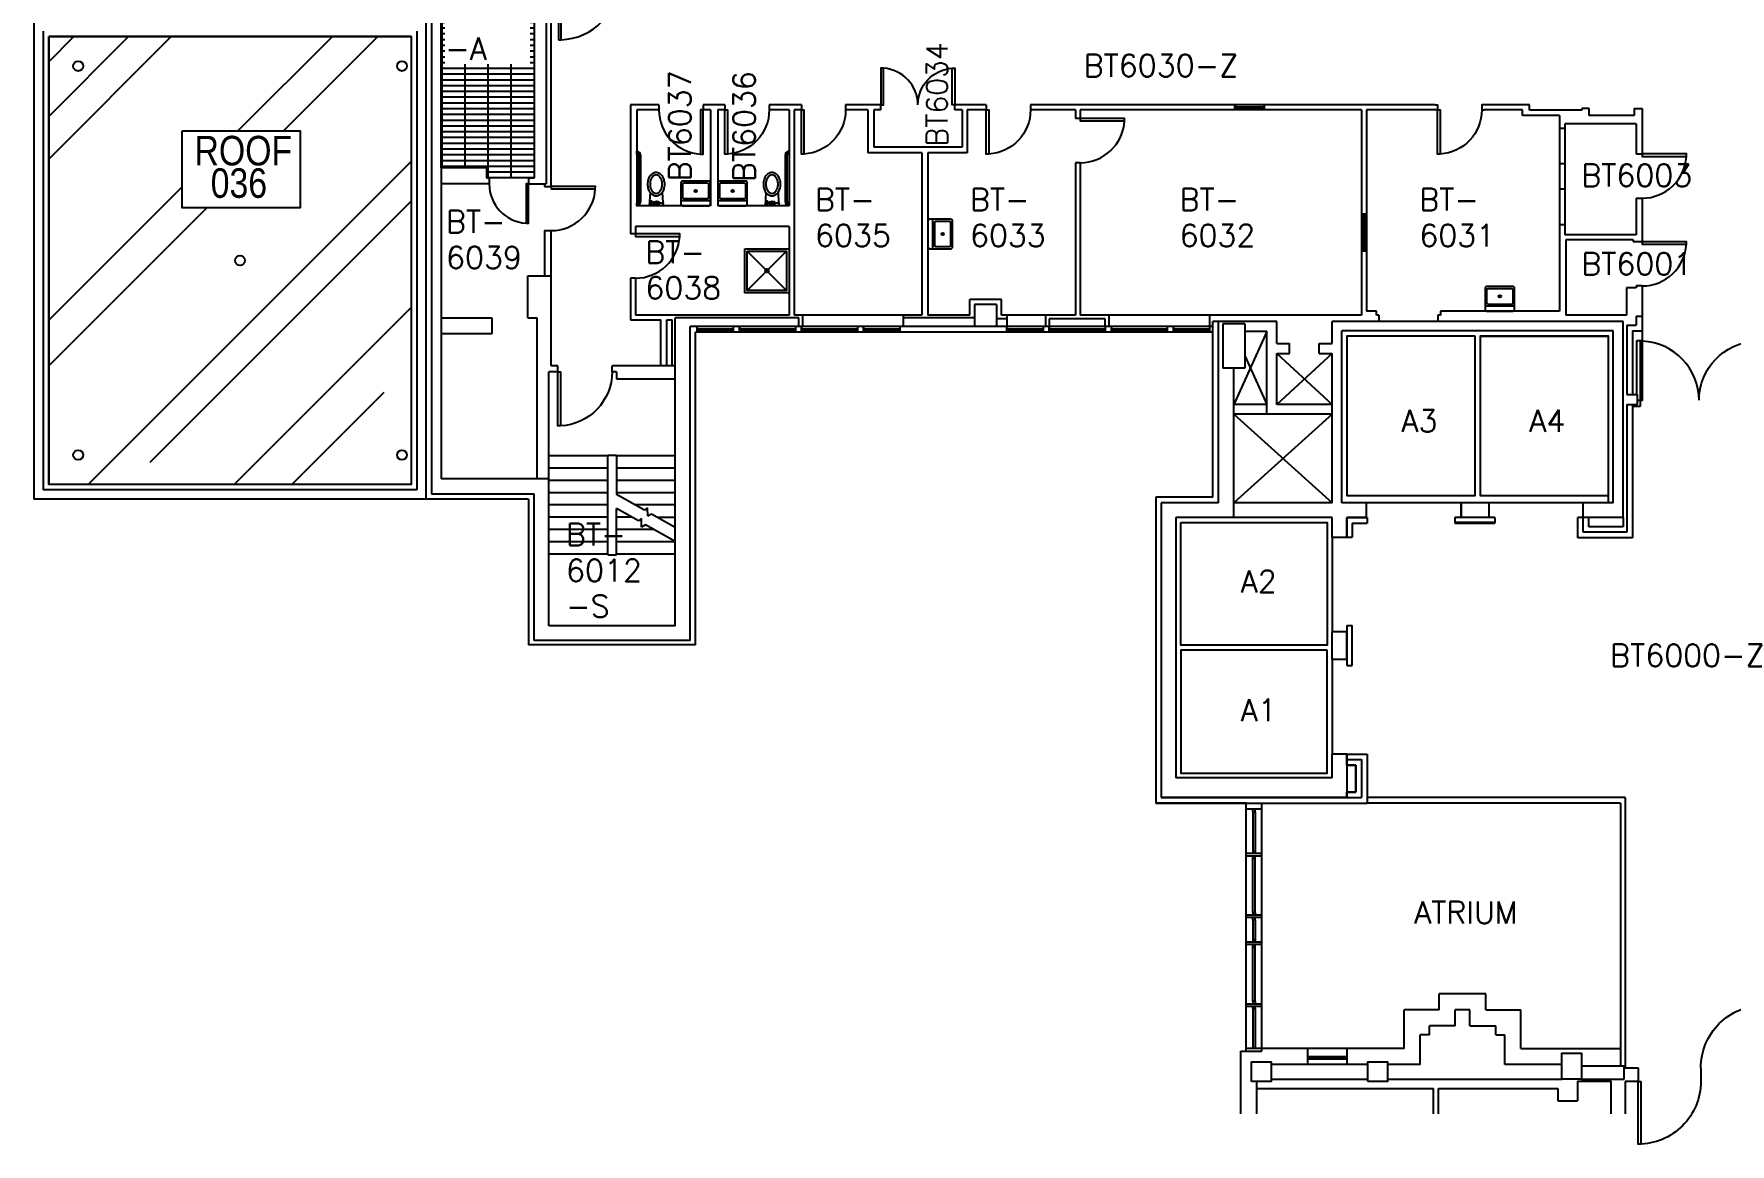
# Model space of a CAD drawing. Extents: x 3661 to 6372, y 18137 to 19582.
# Drawn here: x 3661 to 5042, y 18137 to 19040 of the extents above; entities that cross this region are included whole.
import ezdxf
from ezdxf.enums import TextEntityAlignment as Align

# ---------------------------------------------------------------- set-up
doc = ezdxf.new("R2010")
doc.units = 0
doc.header["$MEASUREMENT"] = 0
doc.layers.get('0').update_dxf_attribs({"linetype": 'CONTINUOUS'})
for name, color, linetype in [('ARDOOR', 7, 'CONTINUOUS'), ('ARROOMNO', 4, 'CONTINUOUS'), ('ARWALL', 7, 'CONTINUOUS'), ('ARWINDOW', 7, 'CONTINUOUS'), ('COL', 14, 'CONTINUOUS'), ('EXROOF', 9, 'CONTINUOUS'), ('EXROOF_TEXT', 134, 'CONTINUOUS'), ('EXWALL', 8, 'CONTINUOUS'), ('EXWINDOW', 8, 'CONTINUOUS'), ('MPFIXTURE', 3, 'CONTINUOUS'), ('TXT', 4, 'CONTINUOUS')]:
    doc.layers.add(name, color=color, linetype=linetype)
doc.styles.add('ARIAL_NARROW', font='ARIALN.TTF', dxfattribs={"height": 17})
doc.styles.add('ROMANS', font='romans.shx', dxfattribs={"height": 18})

# ---------------------------------------------------------------- blocks, each defined once
blk = doc.blocks.new('COL2')
for p, q in [((-0.5, -0.5), (-0.5, 0.5)), ((-0.5, 0.5), (0.5, 0.5)), ((0.5, -0.5), (0.5, 0.5)), ((-0.5, -0.5), (0.5, -0.5))]:
    blk.add_line(p, q)
blk = doc.blocks.new('A$C6FD160A3')
at = {"layer": 'MPFIXTURE'}
for points in [[(0, 18.5), (0, 1.5, 0.414214), (1.5, 0), (22.5, 0, 0.414214), (24, 1.5), (24, 18.5, 0.414214), (22.5, 20), (1.5, 20, 0.414214)], [(22.5, 13.5), (22.5, 2.5, -0.414214), (21.5, 1.5), (2.5, 1.5, -0.414214), (1.5, 2.5), (1.5, 13.5, -0.414214), (2.5, 14.5), (21.5, 14.5, -0.414214)]]:
    blk.add_lwpolyline(points, format="xyb", close=True, dxfattribs=at)
blk.add_lwpolyline([(0, 16), (24, 16)], dxfattribs=at)
for radius in [1, 0.5]:
    blk.add_circle((12, 8), radius, dxfattribs=at)
blk = doc.blocks.new('A$C446F4232')
at = {"rotation": 270}
blk.add_blockref('A$C6FD160A3', (0, 24), dxfattribs=at)
blk = doc.blocks.new('A$C299E7CB0')
blk.add_blockref('A$C446F4232', (0, 0))
blk = doc.blocks.new('A$C252D4D87')
at = {"rotation": 180}
blk.add_blockref('A$C299E7CB0', (20, 24), dxfattribs=at)
blk = doc.blocks.new('A$C1A38215D')
at = {"rotation": 90}
blk.add_blockref('A$C252D4D87', (24, 0), dxfattribs=at)
blk = doc.blocks.new('A$C7A1A080B')
at = {"layer": 'MPFIXTURE'}
for points in [[(0, 36), (36, 36), (36, 0), (0, 0)], [(2, 34), (34, 34), (34, 2), (2, 2)]]:
    blk.add_lwpolyline(points, close=True, dxfattribs=at)
for points in [[(2, 34), (16.9, 19.1)], [(34, 34), (19.1, 19.1)], [(2, 2), (16.9, 16.9)], [(17, 18), (19, 18)], [(18, 19), (18, 17)], [(34, 2), (19.1, 16.9)]]:
    blk.add_lwpolyline(points, dxfattribs=at)
for radius in [1.5, 1]:
    blk.add_circle((18, 18), radius, dxfattribs=at)
blk = doc.blocks.new('TOILET')
at = {"layer": 'MPFIXTURE', "linetype": 'CONTINUOUS'}
for p, q in [((4544.9, 18863.2), (4534.1, 18863.8)), ((4534.8, 18862.8), (4534.1, 18862.8)), ((4534.8, 18861.8), (4534.1, 18861.8)), ((4535.4, 18862.9), (4534.9, 18862.9)), ((4534.9, 18861.8), (4535.4, 18861.8)), ((4536.7, 18859.5), (4536.7, 18859.4)), ((4535.9, 18852.7), (4534.1, 18852.6)), ((4544.9, 18853.3), (4536.6, 18852.8))]:
    blk.add_line(p, q, dxfattribs=at)
at = {"layer": 'MPFIXTURE'}
for p, q in [((4535.8, 18860.1), (4535.4, 18860.1)), ((4535.4, 18860), (4535.4, 18859.8)), ((4535.4, 18859.8), (4535.8, 18859.8)), ((4535.8, 18860.1), (4535.8, 18861.6)), ((4535.8, 18859.4), (4535.8, 18859.8)), ((4535.8, 18859.7), (4535.8, 18859.8)), ((4536.7, 18860.1), (4536.7, 18861.6)), ((4537.1, 18860.1), (4536.7, 18860.1)), ((4536.7, 18859.8), (4537.1, 18859.8)), ((4536.7, 18859.3), (4536.7, 18859.8)), ((4536.7, 18859.7), (4536.7, 18859.8)), ((4537.6, 18862.9), (4537.1, 18862.9)), ((4537.1, 18861.8), (4537.6, 18861.8)), ((4537.1, 18859.8), (4537.1, 18860)), ((4537.7, 18861.8), (4537.7, 18862.8)), ((4535.7, 18856.4), (4535.4, 18856.4)), ((4535.4, 18856.3), (4535.4, 18856.1)), ((4535.4, 18856.1), (4535.7, 18856.1)), ((4535.7, 18856.4), (4535.7, 18856.7)), ((4536.8, 18856.7), (4536.8, 18856.4)), ((4537.1, 18856.4), (4536.8, 18856.4)), ((4536.8, 18856.1), (4537.1, 18856.1)), ((4537.1, 18856.1), (4537.1, 18856.3))]:
    blk.add_line(p, q, dxfattribs=at)
at = {"layer": 'MPFIXTURE', "linetype": 'CONTINUOUS'}
for points in [[(4537.1, 18862.9, 0.025815), (4537.1, 18862.9, 0.069134), (4536.7, 18863.1, 0.055334), (4536.3, 18863.1, 0.055334), (4535.8, 18863.1, 0.069134), (4535.5, 18862.9, 0.025815), (4535.4, 18862.9, 0.164444)], [(4535.4, 18861.8, 0.025815), (4535.5, 18861.7, 0.069134), (4535.8, 18861.6, 0.055334), (4536.3, 18861.5, 0.055334)], [(4536.3, 18861.5, 0.055334), (4536.7, 18861.6, 0.069134), (4537.1, 18861.7, 0.024315), (4537.1, 18861.8, 0.190567)]]:
    blk.add_lwpolyline(points, format="xyb", dxfattribs=at)
blk.add_lwpolyline([(4536.7, 18858), (4536.5, 18858.3), (4536, 18858.3), (4535.8, 18858), (4536, 18857.6), (4536.5, 18857.6)], close=True, dxfattribs=at)
at = {"layer": 'MPFIXTURE', "linetype": 'CONTINUOUS', "flags": 128}
for points in [[(4551.6, 18851.2, 0.074368), (4555.3, 18851.8, 0.085026), (4558.3, 18853.3, 0.106278), (4560.4, 18855.7, 0.128465), (4561.1, 18858.2, 0.128465), (4560.4, 18860.8, 0.106278), (4558.3, 18863.2, 0.085026), (4555.3, 18864.7, 0.074368), (4551.6, 18865.2, 0.074368), (4547.8, 18864.7, 0.085026), (4544.9, 18863.2, 0.106278), (4542.8, 18860.8, 0.128465), (4542.1, 18858.2, 0.128465), (4542.8, 18855.7, 0.106278), (4544.9, 18853.3, 0.085026), (4547.8, 18851.8, 0.074368)], [(4551.6, 18853.2, 0.074368), (4554.8, 18853.7, 0.085026), (4557.1, 18854.9, 0.106278), (4558.7, 18856.6, 0.128465), (4559.1, 18858.2, 0.128465), (4558.7, 18859.8, 0.106278), (4557.1, 18861.6, 0.085026), (4554.8, 18862.8, 0.074368), (4551.6, 18863.2, 0.074368), (4548.4, 18862.8, 0.085026), (4546.1, 18861.6, 0.106278), (4544.5, 18859.8, 0.128465), (4544.1, 18858.2, 0.128465), (4544.5, 18856.6, 0.106278), (4546.1, 18854.9, 0.085026), (4548.4, 18853.7, 0.074368)]]:
    blk.add_lwpolyline(points, format="xyb", close=True, dxfattribs=at)
at = {"layer": 'MPFIXTURE'}
for points in [[(4536.8, 18856.1), (4536.8, 18855.6, -0.414214), (4536.8, 18855.5), (4535.7, 18855.5, -0.414214), (4535.7, 18855.6), (4535.7, 18856.1)], [(4536.4, 18855.5), (4536.6, 18852.7, -1.015015), (4535.9, 18852.7), (4536.1, 18855.5)]]:
    blk.add_lwpolyline(points, format="xyb", dxfattribs=at)
at = {"layer": 'MPFIXTURE', "linetype": 'CONTINUOUS'}
blk.add_circle((4536.3, 18858), 1.45, dxfattribs=at)
for centre, start, end in [((4534.9, 18862.8), 90, 180), ((4534.9, 18861.8), 180, 270)]:
    blk.add_arc(centre, 0.0602, start, end, dxfattribs=at)
at = {"layer": 'MPFIXTURE'}
for centre, start, end in [((4535.4, 18860), 90, 180), ((4535.4, 18859.8), 180, 270), ((4537.1, 18860), 0, 90), ((4537.1, 18859.8), 270, 0), ((4537.6, 18862.8), 0, 90), ((4537.6, 18861.8), 270, 0), ((4535.4, 18856.3), 90, 180), ((4535.4, 18856.1), 180, 270), ((4537.1, 18856.3), 0, 90), ((4537.1, 18856.1), 270, 0)]:
    blk.add_arc(centre, 0.0602, start, end, dxfattribs=at)
blk = doc.blocks.new('A$C1B2777F9')
at = {"layer": 'ARWALL'}
blk.add_blockref('TOILET', (-4534.1, -18851.2), dxfattribs=at)
blk = doc.blocks.new('A$C7844678E')
at = {"rotation": 90}
blk.add_blockref('A$C1B2777F9', (14, 0), dxfattribs=at)
blk = doc.blocks.new('GRABBAR42')
for p, q in [((13.75, 3), (52.25, 3)), ((13.75, 1.5), (52.25, 1.5))]:
    blk.add_line(p, q)
for points in [[(10.75, 0), (10.75, 0.5), (13.25, 0.5), (13.25, 0)], [(52.75, 0), (52.75, 0.5), (55.25, 0.5), (55.25, 0)]]:
    blk.add_lwpolyline(points, close=True)
for centre, radius, start, end in [((13.75, 0.5), 2.5, 90, 180), ((13.75, 0.5), 1, 90, 180), ((52.25, 0.5), 2.5, 0, 90), ((52.25, 0.5), 1, 0, 90)]:
    blk.add_arc(centre, radius, start, end)
blk = doc.blocks.new('A$C6BE44031')
at = {"layer": 'MPFIXTURE'}
blk.add_blockref('GRABBAR42', (-10.7, 0), dxfattribs=at)

msp = doc.modelspace()

# ---------------------------------------------------------------- hatches: boundary and pattern name
at = {"layer": 'EXROOF'}
h = msp.add_hatch(dxfattribs=at)
h.set_pattern_fill('AR-RROOF', color=256, scale=175, angle=45, style=0)
h.paths.add_polyline_path([(3673.5, 19038.2), (3968.5, 19038.2), (3968.5, 18673.7), (3673.5, 18673.7)])
edge = h.paths.add_edge_path(flags=16)
edge.add_arc((3697.5, 19014.2), 4, 0, 360)
edge = h.paths.add_edge_path(flags=16)
edge.add_arc((3829.2, 18856), 4, 0, 360)
edge = h.paths.add_edge_path(flags=16)
edge.add_arc((3697.5, 18697.7), 4, 0, 360)
edge = h.paths.add_edge_path(flags=16)
edge.add_arc((3961, 18697.7), 4, 0, 360)
edge = h.paths.add_edge_path(flags=16)
edge.add_arc((3961, 19014.2), 4, 0, 360)
h.paths.add_polyline_path([(3782.2, 18961.4), (3878.1, 18961.4), (3878.1, 18898.8), (3782.2, 18898.8)], flags=16)
at = {"layer": 'EXWALL'}
h = msp.add_hatch(dxfattribs=at)
h.set_pattern_fill('GRATE', color=256, scale=150, style=0)
h.paths.add_polyline_path([(4068.5, 19112.2), (3993, 19112.2), (3993, 18931.3), (4030, 18931.3), (4030, 18923.3), (4068.5, 18923.3)])
h.paths.add_polyline_path([(3995.9, 19015.7), (3995.9, 19099.8), (4065.3, 19099.8), (4065.3, 19015.7)], flags=16)

# ---------------------------------------------------------------- linework, layer by layer
at = {"layer": 'ARDOOR'}
for p, q in [((4088.5, 19083.7), (4088.5, 19035.7)), ((4090.5, 19035.7), (4090.5, 19083.7)), ((4088.5, 19035.7), (4090.5, 19035.7)), ((5018.2, 18198.8), (5018.2, 18187.8))]:
    msp.add_line(p, q, dxfattribs=at)
at = {"layer": 'ARDOOR', "flags": 128}
for points in [[(4380.9, 18982.6, 0.394848), (4352.9, 19012.5), (4350.9, 19012.6), (4350.9, 18982.6), (4352.9, 18982.6), (4352.9, 19012.6), (4350.9, 19012.6)], [(4380.9, 18982.6, -0.394848), (4408.9, 19012.5), (4410.9, 19012.6), (4410.9, 18982.6), (4408.9, 18982.6), (4408.9, 19012.6), (4410.9, 19012.6)], [(4170.1, 18978.6, 0.39805), (4204.1, 18942.6), (4206.1, 18942.6), (4206.1, 18978.6), (4204.1, 18978.6), (4204.1, 18942.6)], [(4259.9, 18978.6, -0.39805), (4225.9, 18942.6), (4223.9, 18942.6), (4223.9, 18978.6), (4225.9, 18978.6), (4225.9, 18942.6)], [(4322.1, 18978.6, -0.39805), (4288.1, 18942.6), (4286.1, 18942.6), (4286.1, 18978.6), (4288.1, 18978.6), (4288.1, 18942.6)], [(4472.6, 18978.6, -0.39805), (4438.6, 18942.6), (4436.6, 18942.6), (4436.6, 18978.6), (4438.6, 18978.6), (4438.6, 18942.6)], [(4513.1, 18935.6, 0.39805), (4549.1, 18969.6), (4549.1, 18971.6), (4513.1, 18971.6), (4513.1, 18969.6), (4549.1, 18969.6)], [(4839.9, 18978.6, -0.39805), (4805.9, 18942.6), (4803.9, 18942.6), (4803.9, 18978.6), (4805.9, 18978.6), (4805.9, 18942.6)], [(4970.5, 18906.7, 0.39805), (5006.4, 18940.7), (5006.5, 18942.7), (4970.5, 18942.7), (4970.5, 18940.7), (5006.4, 18940.7)], [(4032, 18918.3, 0.396047), (4062, 18886.4), (4062, 18886.4), (4064, 18886.3), (4064, 18918.3), (4062, 18918.3), (4062, 18886.4), (4064, 18886.3)], [(4082.5, 18880.3, 0.39805), (4118.4, 18914.3), (4118.5, 18916.3), (4082.5, 18916.3), (4082.5, 18914.3), (4118.4, 18914.3)], [(4151.1, 18841.6, 0.39805), (4187.1, 18875.6), (4187.1, 18877.6), (4151.1, 18877.6), (4151.1, 18875.6), (4187.1, 18875.6)], [(4970.5, 18835.3, 0.39805), (5006.4, 18869.3), (5006.5, 18871.3), (4970.5, 18871.3), (4970.5, 18869.3), (5006.4, 18869.3)], [(5016.7, 18742.2, 0.402069), (4970.7, 18790.2), (4970.7, 18790.2), (4968.7, 18790.2), (4968.7, 18742.2), (4970.7, 18742.2), (4970.7, 18790.2)], [(5016.7, 18742.2, -0.402069), (5062.7, 18790.2), (5062.7, 18790.2), (5064.7, 18790.2), (5064.7, 18742.2), (5062.7, 18742.2), (5062.7, 18790.2)], [(4132, 18765.3, -0.400971), (4090, 18721.4), (4088, 18721.3), (4088, 18765.3), (4090, 18765.3), (4090, 18721.4)]]:
    msp.add_lwpolyline(points, format="xyb", dxfattribs=at)
at = {"layer": 'ARDOOR'}
for points in [[(4801.9, 18982.6), (4803.9, 18982.6), (4803.9, 18978.6), (4801.9, 18978.6)], [(4841.9, 18982.6), (4839.9, 18982.6), (4839.9, 18978.6), (4841.9, 18978.6)]]:
    msp.add_lwpolyline(points, dxfattribs=at)
for points in [[(5018.2, 18198.8, -0.414214), (5069.2, 18249.8), (5069.2, 18198.8), (5067.2, 18198.8), (5067.2, 18249.8), (5069.2, 18249.8)], [(5018.2, 18187.8, -0.414214), (4967.2, 18136.8), (4967.2, 18187.8), (4969.2, 18187.8), (4969.2, 18136.8), (4967.2, 18136.8)]]:
    msp.add_lwpolyline(points, format="xyb", dxfattribs=at)
msp.add_arc((4089.5, 19082.7), 47, 271.2189, 1.2189, dxfattribs=at)
at = {"layer": 'ARWALL'}
for p, q in [((4082.5, 18916.3), (4082.5, 19083.7)), ((4147.1, 18982.6), (4147.1, 18877.6)), ((4170.1, 18982.6), (4147.1, 18982.6)), ((4170.1, 18982.6), (4170.1, 18978.6)), ((4206.1, 18982.6), (4206.1, 18978.6)), ((4223.9, 18982.6), (4206.1, 18982.6)), ((4223.9, 18982.6), (4223.9, 18978.6)), ((4259.9, 18982.6), (4259.9, 18978.6)), ((4286.1, 18982.6), (4259.9, 18982.6)), ((4286.1, 18982.6), (4286.1, 18978.6)), ((4322.1, 18982.6), (4322.1, 18978.6)), ((4350.9, 18982.6), (4322.1, 18982.6)), ((4350.9, 18978.6), (4350.9, 18982.6)), ((4410.9, 18978.6), (4410.9, 18982.6)), ((4436.6, 18982.6), (4410.9, 18982.6)), ((4436.6, 18982.6), (4436.6, 18978.6)), ((4472.6, 18982.6), (4472.6, 18978.6)), ((4801.9, 18982.6), (4472.6, 18982.6)), ((4878.6, 18982.6), (4841.9, 18982.6)), ((4878.6, 18978.3), (4878.6, 18982.6)), ((4170.1, 18978.6), (4152.1, 18978.6)), ((4152.1, 18978.6), (4152.1, 18900.6)), ((4212.1, 18978.6), (4206.1, 18978.6)), ((4212.1, 18978.6), (4212.1, 18900.6)), ((4218.1, 18978.6), (4218.1, 18900.6)), ((4223.9, 18978.6), (4218.1, 18978.6)), ((4276.1, 18978.6), (4259.9, 18978.6)), ((4276.1, 18978.6), (4276.1, 18900.6)), ((4280.1, 18978.6), (4280.1, 18811.6)), ((4286.1, 18978.6), (4280.1, 18978.6)), ((4340.1, 18978.6), (4322.1, 18978.6)), ((4340.1, 18978.6), (4340.1, 18943.6)), ((4345.1, 18978.6), (4345.1, 18948.3)), ((4350.9, 18978.6), (4345.1, 18978.6)), ((4417.1, 18978.6), (4410.9, 18978.6)), ((4417.1, 18978.6), (4417.1, 18948.3)), ((4421.1, 18978.6), (4421.1, 18943.6)), ((4436.6, 18978.6), (4421.1, 18978.6)), ((4509.1, 18978.6), (4472.6, 18978.6)), ((4509.1, 18978.6), (4509.1, 18971.6)), ((4513.1, 18971.6), (4509.1, 18971.6)), ((4742.1, 18978.6), (4513.1, 18978.6)), ((4513.1, 18978.6), (4513.1, 18971.6)), ((4742.1, 18978.6), (4742.1, 18811.6)), ((4801.9, 18978.6), (4746.1, 18978.6)), ((4746.1, 18978.6), (4746.1, 18814.8)), ((4873.1, 18978.6), (4841.9, 18978.6)), ((4873.1, 18974.1), (4873.1, 18978.6)), ((4903.1, 18974.1), (4873.1, 18974.1)), ((4921.4, 18978.3), (4878.6, 18978.3)), ((4903.1, 18974.1), (4903.1, 18814.8)), ((4921.4, 18979.8), (4921.4, 18978.3)), ((4927.4, 18979.8), (4921.4, 18979.8)), ((4927.4, 18974.1), (4927.4, 18979.8)), ((4964, 18974.1), (4927.4, 18974.1)), ((4964, 18979.8), (4964, 18974.1)), ((4964, 18979.8), (4970.5, 18979.8)), ((4970.5, 18979.8), (4970.5, 18942.7)), ((4903.1, 18963.8), (4907.6, 18963.8)), ((4965.5, 18967.3), (4907.6, 18967.3)), ((4907.6, 18967.3), (4907.6, 18876.8)), ((4965.5, 18967.3), (4965.5, 18942.7)), ((4384.1, 18943.6), (4340.1, 18943.6)), ((4417.1, 18948.3), (4345.1, 18948.3)), ((4384.1, 18943.6), (4384.1, 18811.6)), ((4421.1, 18943.6), (4389.1, 18943.6)), ((4389.1, 18943.6), (4389.1, 18811.6)), ((4965.5, 18942.7), (4970.5, 18942.7)), ((4509.1, 18935.6), (4509.1, 18811.6)), ((4513.1, 18935.6), (4509.1, 18935.6)), ((4513.1, 18935.6), (4513.1, 18811.6)), ((4903.1, 18934.8), (4907.6, 18934.8)), ((4077, 18918.3), (4077, 18916.3)), ((4077, 18916.3), (4082.5, 18916.3)), ((4903.1, 18914.3), (4907.6, 18914.3)), ((4212.1, 18900.6), (4152.1, 18900.6)), ((4276.1, 18900.6), (4218.1, 18900.6)), ((4965.5, 18906.7), (4965.5, 18876.8)), ((4965.5, 18906.7), (4970.5, 18906.7)), ((4970.5, 18906.7), (4970.5, 18871.3)), ((4903.1, 18885.3), (4907.6, 18885.3)), ((4077, 18880.3), (4077, 18843.5)), ((4077, 18880.3), (4082.5, 18880.3)), ((4082.5, 18843.5), (4082.5, 18880.3)), ((4151.1, 18877.6), (4147.1, 18877.6)), ((4276.1, 18883.6), (4151.1, 18883.6)), ((4151.1, 18883.6), (4151.1, 18877.6)), ((4276.1, 18883.6), (4276.1, 18811.6)), ((4965.5, 18876.8), (4907.6, 18876.8)), ((4963.1, 18872.8), (4908.4, 18872.8)), ((4908.4, 18872.8), (4908.4, 18811.6)), ((4963.1, 18872.8), (4963.1, 18871.3)), ((4970.5, 18871.3), (4963.1, 18871.3)), ((4147.1, 18841.6), (4147.1, 18807.6)), ((4151.1, 18841.6), (4147.1, 18841.6)), ((4151.1, 18841.6), (4151.1, 18811.6)), ((4957.7, 18833.6), (4957.7, 18811.6)), ((4965.5, 18833.6), (4957.7, 18833.6)), ((4965.5, 18835.3), (4965.5, 18833.6)), ((4970.5, 18835.3), (4965.5, 18835.3)), ((4970.5, 18835.3), (4970.5, 18810.8)), ((4423.2, 18811.6), (4423.2, 18824.2)), ((4449, 18824.2), (4423.2, 18824.2)), ((4449, 18811.6), (4449, 18824.2)), ((4147.1, 18807.6), (4171.6, 18807.6)), ((4276.1, 18811.6), (4151.1, 18811.6)), ((4171.6, 18770.3), (4171.6, 18807.6)), ((4176.6, 18770.3), (4176.6, 18807.6)), ((4176.6, 18807.6), (4181, 18807.6)), ((4181, 18770.3), (4181, 18807.6)), ((4384.1, 18811.6), (4280.1, 18811.6)), ((4283.9, 18802.2), (4283.9, 18809.2)), ((4286.9, 18811.6), (4286.9, 18802.2)), ((4368.9, 18811.6), (4368.9, 18802.2)), ((4423.2, 18811.6), (4389.1, 18811.6)), ((4509.1, 18811.6), (4449, 18811.6)), ((4453.4, 18811.6), (4453.4, 18802.2)), ((4484.9, 18811.6), (4484.9, 18802.2)), ((4487.9, 18808.5), (4487.9, 18802.2)), ((4742.1, 18811.6), (4513.1, 18811.6)), ((4533.4, 18802.2), (4533.4, 18808.5)), ((4536.4, 18811.6), (4536.4, 18802.2)), ((4618.4, 18811.6), (4618.4, 18802.2)), ((4754.2, 18814.8), (4746.1, 18814.8)), ((4754.2, 18811.6), (4754.2, 18814.8)), ((4756.2, 18811.6), (4754.2, 18811.6)), ((4756.2, 18811.6), (4756.2, 18806.3)), ((4804.2, 18811.6), (4804.2, 18806.3)), ((4806.2, 18811.6), (4804.2, 18811.6)), ((4903.1, 18814.8), (4806.2, 18814.8)), ((4806.2, 18814.8), (4806.2, 18811.6)), ((4957.7, 18811.6), (4908.4, 18811.6)), ((4965.7, 18790.7), (4965.7, 18746.8)), ((4970.5, 18790.7), (4965.7, 18790.7)), ((4970.5, 18798.8), (4970.5, 18790.7)), ((4968.7, 18737.2), (4962.5, 18737.2)), ((4966.7, 18742.2), (4968.7, 18742.2)), ((4968.7, 18742.2), (4968.7, 18737.2)), ((4818, 18642.3), (4850.5, 18642.3)), ((4734.5, 18526.3), (4734.5, 18558.8)), ((4956.7, 18418.8), (4746.5, 18418.8)), ((4952.7, 18414.3), (4746.5, 18414.3)), ((4956.7, 18198.8), (4967.2, 18198.8)), ((4967.2, 18198.8), (4967.2, 18187.8)), ((4967.2, 18198.8), (4967.2, 18187.8)), ((4967.2, 18198.8), (4967.2, 18187.8)), ((4656.7, 18182), (4800.7, 18182)), ((4800.7, 18161.4), (4800.7, 18182)), ((4804.7, 18182), (4901.7, 18182)), ((4804.7, 18161.4), (4804.7, 18182)), ((4901.7, 18182), (4901.7, 18172)), ((4917.7, 18188), (4945.2, 18188)), ((4917.7, 18188), (4917.7, 18172)), ((4945.2, 18161.4), (4945.2, 18188)), ((4967.2, 18187.8), (4956.7, 18187.8)), ((4967.2, 18187.8), (4956.7, 18187.8)), ((4901.7, 18172), (4917.7, 18172))]:
    msp.add_line(p, q, dxfattribs=at)
at = {"layer": 'ARWALL', "linetype": 'CONTINUOUS'}
for p, q in [((4956.7, 18418.8), (4956.7, 18198.8)), ((4952.7, 18414.3), (4952.7, 18200.2)), ((4956.7, 18187.8), (4956.7, 18161.4))]:
    msp.add_line(p, q, dxfattribs=at)
at = {"layer": 'ARWINDOW'}
for p, q in [((4638.9, 18978.6), (4638.9, 18982.6)), ((4662.9, 18978.6), (4662.9, 18982.6)), ((4639.9, 18981.1), (4638.9, 18981.1)), ((4639.9, 18980.1), (4638.9, 18980.1)), ((4639.9, 18981.1), (4661.9, 18981.1)), ((4639.9, 18980.1), (4639.9, 18981.1)), ((4639.9, 18980.1), (4661.9, 18980.1)), ((4662.9, 18981.1), (4661.9, 18981.1)), ((4661.9, 18980.1), (4661.9, 18981.1)), ((4662.9, 18980.1), (4661.9, 18980.1)), ((4746.1, 18893.6), (4742.1, 18893.6)), ((4743.6, 18893.6), (4743.6, 18892.6)), ((4743.6, 18892.6), (4743.6, 18864.6)), ((4744.6, 18892.6), (4743.6, 18892.6)), ((4744.6, 18893.6), (4744.6, 18892.6)), ((4744.6, 18892.6), (4744.6, 18864.6)), ((4746.1, 18863.6), (4742.1, 18863.6)), ((4743.6, 18864.6), (4743.6, 18863.6)), ((4744.6, 18864.6), (4743.6, 18864.6)), ((4744.6, 18864.6), (4744.6, 18863.6))]:
    msp.add_line(p, q, dxfattribs=at)
at = {"layer": 'COL'}
for points in [[(4905, 18189.7), (4905, 18210.7), (4921, 18210.7), (4921, 18189.7)], [(4905, 18189.7), (4905, 18210.7), (4921, 18210.7), (4921, 18189.7)], [(4652.5, 18187.7), (4652.5, 18203.7), (4668.5, 18203.7), (4668.5, 18187.7)], [(4747.2, 18187.7), (4747.2, 18203.7), (4763.2, 18203.7), (4763.2, 18187.7)]]:
    msp.add_lwpolyline(points, close=True, dxfattribs=at)
at = {"layer": 'EXROOF'}
msp.add_lwpolyline([(3673.5, 19038.2), (3968.5, 19038.2), (3968.5, 18673.7), (3673.5, 18673.7)], close=True, dxfattribs=at)
for centre in [(3697.5, 19014.2), (3961, 19014.2), (3829.2, 18856), (3697.5, 18697.7), (3961, 18697.7)]:
    msp.add_circle(centre, 4, dxfattribs=at)
at = {"layer": 'EXROOF_TEXT'}
msp.add_lwpolyline([(3782.2, 18961.4), (3878.1, 18961.4), (3878.1, 18898.8), (3782.2, 18898.8)], close=True, dxfattribs=at)
at = {"layer": 'EXWALL'}
for p, q in [((4078.5, 19124.2), (4078.5, 18918.3)), ((4068.5, 19112.2), (4068.5, 18923.3)), ((3985, 19054.7), (3985, 18666.2)), ((3993, 19062.7), (3993, 18678.2)), ((3661.5, 19050.2), (3661.5, 18902.2)), ((3669, 19042.7), (3669, 18904.2)), ((3968.5, 19038.2), (3673.5, 19038.2)), ((3673.5, 19038.2), (3673.5, 18904.2)), ((3968.5, 19038.2), (3968.5, 18673.7)), ((3973, 19042.7), (3973, 18669.2)), ((3980.5, 19050.2), (3980.5, 18661.7)), ((4030, 18931.3), (3993, 18931.3)), ((4030, 18923.3), (4030, 18931.3)), ((4032, 18918.3), (3993, 18918.3)), ((4030, 18923.3), (4032, 18923.3)), ((4064, 18923.3), (4032, 18923.3)), ((4032, 18923.3), (4032, 18918.3)), ((4064, 18923.3), (4064, 18918.3)), ((4064, 18923.3), (4068.5, 18923.3)), ((4064, 18918.3), (4078.5, 18918.3)), ((3661.5, 18902.2), (3661.5, 18661.7)), ((3669, 18904.2), (3669, 18669.2)), ((3673.5, 18904.2), (3673.5, 18673.7)), ((4063.5, 18809.2), (4063.5, 18843.5)), ((4063.5, 18843.5), (4082.5, 18843.5)), ((4082.5, 18770.3), (4082.5, 18843.5)), ((4034.5, 18809), (3993, 18809)), ((4034.5, 18796.7), (4034.5, 18809)), ((4063.5, 18809.2), (4071, 18809.2)), ((4071, 18678.2), (4071, 18809.2)), ((4183.5, 18558.7), (4183.5, 18809.2)), ((4195.5, 18809.2), (4183.5, 18809.2)), ((4283.9, 18809.2), (4195.5, 18809.2)), ((4427, 18809.2), (4368.9, 18809.2)), ((4453.4, 18808.5), (4445, 18808.5)), ((4533.4, 18808.5), (4487.9, 18808.5)), ((4621, 18663.3), (4621, 18806.3)), ((4673, 18806.3), (4621, 18806.3)), ((4625.5, 18658.8), (4625.5, 18806.3)), ((4673, 18806.3), (4638, 18806.3)), ((4673, 18788.3), (4673, 18806.3)), ((4756.2, 18806.3), (4718, 18806.3)), ((4955, 18806.3), (4718, 18806.3)), ((4718, 18788.3), (4718, 18806.3)), ((4955, 18806.3), (4804.2, 18806.3)), ((4955, 18646.8), (4955, 18806.3)), ((4958, 18803.3), (4965.5, 18803.3)), ((4958, 18803.3), (4958, 18746.8)), ((4965.5, 18810.8), (4965.5, 18806.3)), ((4965.5, 18810.8), (4970.5, 18810.8)), ((4965.5, 18806.3), (4965.5, 18803.3)), ((4970.5, 18810.8), (4970.5, 18798.8)), ((3993, 18796.7), (4034.5, 18796.7)), ((4195.5, 18546.7), (4195.5, 18802.2)), ((4427, 18802.2), (4195.5, 18802.2)), ((4621, 18797.7), (4200, 18797.7)), ((4200, 18543.2), (4200, 18797.7)), ((4621, 18802.2), (4445, 18802.2)), ((4621, 18802.2), (4612.6, 18802.2)), ((4621, 18663.3), (4621, 18797.7)), ((4625.5, 18658.8), (4625.5, 18802.2)), ((4665, 18798.3), (4638, 18738.8)), ((4665, 18798.3), (4647, 18798.3)), ((4665, 18730.8), (4665, 18798.3)), ((4946.7, 18798.7), (4726, 18798.7)), ((4726, 18658.8), (4726, 18798.7)), ((4838.5, 18794.3), (4943, 18794.3)), ((4962.5, 18798.8), (4970.5, 18798.8)), ((4962.5, 18798.8), (4962.5, 18746.8)), ((4647, 18778.5), (4665, 18738.8)), ((4673, 18738.8), (4673, 18780.3)), ((4673, 18780.3), (4718, 18738.8)), ((4718, 18780.3), (4673, 18738.8)), ((4683.5, 18780.3), (4683.5, 18788.3)), ((4707.5, 18780.3), (4707.5, 18788.3)), ((4718, 18658.8), (4718, 18780.3)), ((4088, 18765.3), (4080.5, 18765.3)), ((4080.5, 18678.2), (4080.5, 18765.3)), ((4088, 18770.3), (4082.5, 18770.3)), ((4088, 18765.3), (4088, 18770.3)), ((4183.5, 18770.3), (4132, 18770.3)), ((4132, 18765.3), (4132, 18770.3)), ((4135.5, 18765.3), (4132, 18765.3)), ((4135.5, 18765.3), (4135.5, 18759.8)), ((4638, 18646.8), (4638, 18768.3)), ((4135.5, 18759.8), (4183.5, 18759.8)), ((4665, 18738.8), (4638, 18738.8)), ((4718, 18738.8), (4673, 18738.8)), ((4958, 18746.8), (4966.7, 18746.8)), ((4958, 18738.8), (4958, 18634.8)), ((4958, 18738.8), (4966.7, 18738.8)), ((4962.5, 18738.8), (4962.5, 18630.3)), ((4966.7, 18738.8), (4966.7, 18746.8)), ((4718, 18730.8), (4638, 18730.8)), ((4638, 18730.8), (4718, 18658.8)), ((4718, 18730.8), (4638, 18658.8)), ((4128.5, 18697), (4080.5, 18697)), ((4128.5, 18697.5), (4135.5, 18697.5)), ((4128.5, 18616.5), (4128.5, 18697.5)), ((4135.5, 18697.5), (4135.5, 18665.5)), ((4183.5, 18697), (4135.5, 18697)), ((4080.5, 18678.2), (3993, 18678.2)), ((4128.5, 18687), (4080.5, 18687)), ((4080.5, 18558.7), (4080.5, 18678.2)), ((4183.5, 18687), (4135.5, 18687)), ((3973, 18669.2), (3669, 18669.2)), ((3968.5, 18673.7), (3673.5, 18673.7)), ((3980.5, 18673.7), (3980.5, 18666.2)), ((3985, 18666.2), (4068.5, 18666.2)), ((4068.5, 18546.7), (4068.5, 18666.2)), ((4128.5, 18677), (4080.5, 18677)), ((4128.5, 18667), (4080.5, 18667)), ((4183.5, 18677), (4135.5, 18677)), ((4183.5, 18667), (4135.5, 18667)), ((4158.5, 18652.7), (4135.5, 18665.5)), ((4943, 18658.8), (4943, 18664.8)), ((4064, 18661.7), (3661.5, 18661.7)), ((4064, 18661.7), (4064, 18543.2)), ((4128.5, 18657), (4080.5, 18657)), ((4153.6, 18644), (4135.5, 18654)), ((4135.5, 18616.5), (4135.5, 18654)), ((4183.5, 18657), (4150.8, 18657)), ((4160.9, 18654.7), (4158.5, 18652.7)), ((4161, 18647.8), (4160.9, 18654.7)), ((4621, 18663.3), (4574.5, 18663.3)), ((4574.5, 18663.3), (4574.5, 18414.3)), ((4579, 18658.8), (4579, 18418.8)), ((4625.5, 18658.8), (4579, 18658.8)), ((4718, 18658.8), (4638, 18658.8)), ((4746, 18658.8), (4726, 18658.8)), ((4746, 18658.8), (4730, 18658.8)), ((4746, 18646.8), (4746, 18658.8)), ((4823, 18658.8), (4746, 18658.8)), ((4746, 18646.8), (4746, 18658.8)), ((4845.5, 18658.8), (4823, 18658.8)), ((4823, 18646.8), (4823, 18658.8)), ((4823, 18658.8), (4823, 18646.8)), ((4823, 18658.8), (4823, 18646.8)), ((4823, 18646.8), (4823, 18658.8)), ((4845.5, 18658.8), (4823, 18658.8)), ((4845.5, 18658.8), (4845.5, 18646.8)), ((4845.5, 18658.8), (4845.5, 18646.8)), ((4926.2, 18658.8), (4845.5, 18658.8)), ((4922.5, 18646.8), (4922.5, 18658.8)), ((4943, 18658.8), (4922.5, 18658.8)), ((4946.7, 18658.8), (4926.2, 18658.8)), ((4128.5, 18647), (4080.5, 18647)), ((4128.5, 18637), (4080.5, 18637)), ((4148.2, 18647), (4135.5, 18647)), ((4166.2, 18637), (4135.5, 18637)), ((4156, 18646), (4153.6, 18644)), ((4156.1, 18639), (4156, 18646)), ((4159.2, 18640.8), (4156.1, 18639)), ((4183.5, 18627.4), (4159.2, 18640.8)), ((4164.1, 18649.6), (4161, 18647.8)), ((4183.5, 18638.8), (4164.1, 18649.6)), ((4168.8, 18647), (4183.5, 18647)), ((4591, 18646.8), (4591, 18434.8)), ((4718, 18646.8), (4591, 18646.8)), ((4718, 18646.8), (4591, 18646.8)), ((4591, 18646.8), (4591, 18434.8)), ((4718, 18630.8), (4718, 18646.8)), ((4730, 18646.8), (4730, 18630.8)), ((4730, 18630.8), (4730, 18646.8)), ((4746, 18646.8), (4730, 18646.8)), ((4734.5, 18642.3), (4734.5, 18630.8)), ((4746.5, 18646.8), (4746.5, 18642.3)), ((4850.5, 18646.8), (4818, 18646.8)), ((4850.5, 18642.8), (4818, 18642.8)), ((4845.5, 18646.8), (4823, 18646.8)), ((4955, 18646.8), (4918, 18646.8)), ((4918, 18630.3), (4918, 18646.8)), ((4922.5, 18634.8), (4922.5, 18646.8)), ((4927, 18639.3), (4927, 18646.8)), ((4955, 18639.3), (4927, 18639.3)), ((4955, 18646.8), (4955, 18639.3)), ((4128.5, 18627), (4080.5, 18627)), ((4183.5, 18627), (4135.5, 18627)), ((4718, 18630.8), (4730, 18630.8)), ((4718, 18630.8), (4718, 18553.8)), ((4962.5, 18630.3), (4918, 18630.3)), ((4958, 18634.8), (4922.5, 18634.8)), ((4128.5, 18617), (4080.5, 18617)), ((4128.5, 18616.5), (4135.5, 18616.5)), ((4183.5, 18617), (4135.5, 18617)), ((4183.5, 18558.7), (4080.5, 18558.7)), ((4730, 18558.8), (4730, 18526.3)), ((4734, 18558.8), (4734, 18526.3)), ((4200, 18543.2), (4064, 18543.2)), ((4195.5, 18546.7), (4068.5, 18546.7)), ((4730, 18553.8), (4718, 18553.8)), ((4718, 18531.3), (4718, 18553.8)), ((4718, 18531.3), (4718, 18553.8)), ((4730, 18531.3), (4730, 18553.8)), ((4730, 18531.3), (4718, 18531.3)), ((4718, 18531.3), (4718, 18454.3)), ((4730, 18454.3), (4718, 18454.3)), ((4718, 18434.8), (4718, 18454.3)), ((4730, 18454.3), (4730, 18418.8)), ((4730, 18445.3), (4730, 18454.3)), ((4737.5, 18445.3), (4730, 18445.3)), ((4737.5, 18445.3), (4737.5, 18423.3)), ((4737.5, 18423.3), (4737.5, 18445.3)), ((4742, 18449.8), (4742, 18418.8)), ((4746.5, 18454.3), (4746.5, 18414.3)), ((4718, 18434.8), (4591, 18434.8)), ((4718, 18434.8), (4591, 18434.8)), ((4661, 18418.8), (4579, 18418.8)), ((4730, 18418.8), (4661, 18418.8)), ((4737.5, 18423.3), (4730, 18423.3)), ((4730, 18418.8), (4730, 18423.3)), ((4648, 18414.3), (4574.5, 18414.3)), ((4648, 18212.5), (4648, 18414.3)), ((4661, 18212.5), (4661, 18414.3)), ((4805.2, 18246.2), (4805.2, 18259.2)), ((4843.2, 18259.2), (4805.2, 18259.2)), ((4843.2, 18246.2), (4843.2, 18259.2)), ((4805.2, 18246.2), (4776.7, 18246.2)), ((4776.7, 18214.7), (4776.7, 18246.2)), ((4818.2, 18233.2), (4818.2, 18246.2)), ((4830.2, 18246.2), (4818.2, 18246.2)), ((4830.2, 18233.2), (4830.2, 18246.2)), ((4843.2, 18246.2), (4871.7, 18246.2)), ((4871.7, 18214.7), (4871.7, 18246.2)), ((4797.2, 18225.7), (4789.7, 18225.7)), ((4789.7, 18201.7), (4789.7, 18225.7)), ((4818.2, 18233.2), (4797.2, 18233.2)), ((4797.2, 18225.7), (4797.2, 18233.2)), ((4830.2, 18233.2), (4851.2, 18233.2)), ((4851.2, 18225.7), (4851.2, 18233.2)), ((4851.2, 18225.7), (4858.7, 18225.7)), ((4858.7, 18201.7), (4858.7, 18225.7)), ((4643.7, 18212.5), (4648, 18212.5)), ((4643.7, 18161.4), (4643.7, 18212.5)), ((4776.7, 18214.7), (4648, 18214.7)), ((4648, 18212.5), (4661, 18212.5)), ((4871.7, 18214.7), (4952.7, 18214.7)), ((4747.2, 18201.7), (4668.5, 18201.7)), ((4789.7, 18201.7), (4763.2, 18201.7)), ((4905, 18201.7), (4858.7, 18201.7)), ((4955.7, 18200.2), (4921, 18200.2)), ((4955.7, 18189.7), (4955.7, 18200.2)), ((4656.7, 18161.4), (4656.7, 18187.7)), ((4668.5, 18189.7), (4747.2, 18189.7)), ((4763.2, 18189.7), (4802.2, 18189.7)), ((4763.2, 18189.7), (4905.4, 18189.7)), ((4921, 18189.7), (4955.7, 18189.7))]:
    msp.add_line(p, q, dxfattribs=at)
at = {"layer": 'EXWALL', "linetype": 'CONTINUOUS'}
for p, q in [((4946.7, 18658.8), (4946.7, 18798.7)), ((4673, 18788.3), (4683.5, 18788.3)), ((4673, 18780.3), (4683.5, 18780.3)), ((4707.5, 18788.3), (4718, 18788.3)), ((4707.5, 18780.3), (4718, 18780.3)), ((4638, 18646.8), (4638, 18768.3)), ((4730, 18646.8), (4746.5, 18646.8)), ((4734.5, 18642.3), (4746.5, 18642.3)), ((4818, 18646.8), (4818, 18642.3)), ((4850.5, 18646.8), (4850.5, 18642.3)), ((4730, 18630.8), (4734.5, 18630.8)), ((4730, 18558.8), (4734.5, 18558.8)), ((4730, 18526.3), (4734.5, 18526.3)), ((4730, 18454.3), (4746.5, 18454.3)), ((4730, 18449.8), (4742, 18449.8)), ((4730, 18445.3), (4737.5, 18445.3)), ((4579, 18418.8), (4742, 18418.8)), ((4730, 18423.3), (4737.5, 18423.3)), ((4574.5, 18414.3), (4746.5, 18414.3))]:
    msp.add_line(p, q, dxfattribs=at)
at = {"layer": 'EXWALL'}
msp.add_lwpolyline([(3993, 19112.2), (4068.5, 19112.2), (4068.5, 18923.3), (4030, 18923.3), (4030, 18931.3), (3993, 18931.3), (3993, 19112.2)], dxfattribs=at)
for points in [[(4834.5, 18794.3), (4730, 18794.3), (4730, 18664.8), (4834.5, 18664.8)], [(4834.5, 18794.3), (4730, 18794.3), (4730, 18664.8), (4834.5, 18664.8)], [(4943, 18664.8), (4943, 18794.3), (4838.5, 18794.3), (4838.5, 18664.8)], [(4943, 18664.8), (4943, 18794.3), (4838.5, 18794.3), (4838.5, 18664.8)], [(4595, 18642.8), (4714, 18642.8), (4714, 18542.8), (4595, 18542.8)], [(4714, 18538.8), (4595, 18538.8), (4595, 18438.8), (4714, 18438.8)]]:
    msp.add_lwpolyline(points, close=True, dxfattribs=at)
at = {"layer": 'EXWINDOW'}
for p, q in [((4201.2, 18797.7), (4201.2, 18802.2)), ((4202.2, 18800.5), (4201.2, 18800.5)), ((4202.2, 18799.5), (4201.2, 18799.5)), ((4202.2, 18799.5), (4202.2, 18800.5)), ((4202.2, 18800.5), (4229.7, 18800.5)), ((4202.2, 18799.5), (4229.7, 18799.5)), ((4229.7, 18800.5), (4229.7, 18799.5)), ((4229.7, 18800.5), (4230.7, 18800.5)), ((4229.7, 18799.5), (4230.7, 18799.5)), ((4230.7, 18802.2), (4230.7, 18797.7)), ((4235.7, 18797.7), (4235.7, 18802.2)), ((4236.7, 18800.5), (4235.7, 18800.5)), ((4236.7, 18799.5), (4235.7, 18799.5)), ((4236.7, 18800.5), (4280.2, 18800.5)), ((4236.7, 18799.5), (4236.7, 18800.5)), ((4236.7, 18799.5), (4280.2, 18799.5)), ((4280.2, 18800.5), (4281.2, 18800.5)), ((4280.2, 18800.5), (4280.2, 18799.5)), ((4280.2, 18799.5), (4281.2, 18799.5)), ((4281.2, 18802.2), (4281.2, 18797.7)), ((4286.2, 18797.7), (4286.2, 18802.2)), ((4287.2, 18800.5), (4286.2, 18800.5)), ((4287.2, 18799.5), (4286.2, 18799.5)), ((4287.2, 18800.5), (4330.7, 18800.5)), ((4287.2, 18799.5), (4287.2, 18800.5)), ((4287.2, 18799.5), (4330.7, 18799.5)), ((4330.7, 18800.5), (4331.7, 18800.5)), ((4330.7, 18800.5), (4330.7, 18799.5)), ((4330.7, 18799.5), (4331.7, 18799.5)), ((4331.7, 18802.2), (4331.7, 18797.7)), ((4336.7, 18797.7), (4336.7, 18802.2)), ((4337.7, 18800.5), (4336.7, 18800.5)), ((4337.7, 18799.5), (4336.7, 18799.5)), ((4337.7, 18800.5), (4365.2, 18800.5)), ((4337.7, 18799.5), (4337.7, 18800.5)), ((4337.7, 18799.5), (4365.2, 18799.5)), ((4365.2, 18800.5), (4366.2, 18800.5)), ((4365.2, 18800.5), (4365.2, 18799.5)), ((4365.2, 18799.5), (4366.2, 18799.5)), ((4366.2, 18802.2), (4366.2, 18797.7)), ((4453.4, 18797.7), (4453.4, 18802.2)), ((4454.4, 18800.5), (4453.4, 18800.5)), ((4454.4, 18799.5), (4453.4, 18799.5)), ((4454.4, 18800.5), (4481.9, 18800.5)), ((4454.4, 18799.5), (4454.4, 18800.5)), ((4454.4, 18799.5), (4481.9, 18799.5)), ((4481.9, 18800.5), (4482.9, 18800.5)), ((4481.9, 18800.5), (4481.9, 18799.5)), ((4481.9, 18799.5), (4482.9, 18799.5)), ((4482.9, 18802.2), (4482.9, 18797.7)), ((4487.9, 18797.7), (4487.9, 18802.2)), ((4488.9, 18800.5), (4487.9, 18800.5)), ((4488.9, 18799.5), (4487.9, 18799.5)), ((4488.9, 18799.5), (4488.9, 18800.5)), ((4488.9, 18800.5), (4532.4, 18800.5)), ((4488.9, 18799.5), (4532.4, 18799.5)), ((4532.4, 18800.5), (4532.4, 18799.5)), ((4532.4, 18800.5), (4533.4, 18800.5)), ((4532.4, 18799.5), (4533.4, 18799.5)), ((4533.4, 18802.2), (4533.4, 18797.7)), ((4538.4, 18797.7), (4538.4, 18802.2)), ((4539.4, 18800.5), (4538.4, 18800.5)), ((4539.4, 18799.5), (4538.4, 18799.5)), ((4539.4, 18800.5), (4582.9, 18800.5)), ((4539.4, 18799.5), (4539.4, 18800.5)), ((4539.4, 18799.5), (4582.9, 18799.5)), ((4582.9, 18800.5), (4582.9, 18799.5)), ((4582.9, 18800.5), (4583.9, 18800.5)), ((4582.9, 18799.5), (4583.9, 18799.5)), ((4583.9, 18802.2), (4583.9, 18797.7)), ((4588.9, 18797.7), (4588.9, 18802.2)), ((4589.9, 18800.5), (4588.9, 18800.5)), ((4589.9, 18799.5), (4588.9, 18799.5)), ((4589.9, 18799.5), (4589.9, 18800.5)), ((4589.9, 18800.5), (4617.4, 18800.5)), ((4589.9, 18799.5), (4617.4, 18799.5)), ((4617.4, 18800.5), (4617.4, 18799.5)), ((4617.4, 18800.5), (4618.4, 18800.5)), ((4617.4, 18799.5), (4618.4, 18799.5)), ((4618.4, 18802.2), (4618.4, 18797.7)), ((4661, 18409.3), (4648, 18409.3)), ((4653.5, 18407.3), (4653.5, 18409.3)), ((4653.5, 18407.3), (4655.5, 18407.3)), ((4653.5, 18407.3), (4653.5, 18375.3)), ((4655.5, 18407.3), (4655.5, 18409.3)), ((4655.5, 18407.3), (4655.5, 18375.3)), ((4653.5, 18375.3), (4653.5, 18373.3)), ((4653.5, 18375.3), (4655.5, 18375.3)), ((4655.5, 18375.3), (4655.5, 18373.3)), ((4661, 18373.3), (4648, 18373.3)), ((4661, 18371.3), (4648, 18371.3)), ((4653.5, 18369.3), (4653.5, 18371.3)), ((4655.5, 18369.3), (4653.5, 18369.3)), ((4653.5, 18325.2), (4653.5, 18369.3)), ((4655.5, 18369.3), (4655.5, 18371.3)), ((4655.5, 18325.2), (4655.5, 18369.3)), ((4653.5, 18325.2), (4653.5, 18323.2)), ((4653.5, 18319.2), (4653.5, 18321.2)), ((4655.5, 18325.2), (4655.5, 18323.2)), ((4655.5, 18319.2), (4655.5, 18321.2)), ((4653.5, 18319.2), (4653.5, 18303.2)), ((4655.5, 18319.2), (4655.5, 18303.2)), ((4653.5, 18303.2), (4653.5, 18301.2)), ((4653.5, 18297.2), (4653.5, 18299.2)), ((4655.5, 18297.2), (4653.5, 18297.2)), ((4653.5, 18253.1), (4653.5, 18297.2)), ((4655.5, 18303.2), (4655.5, 18301.2)), ((4655.5, 18297.2), (4655.5, 18299.2)), ((4655.5, 18253.1), (4655.5, 18297.2)), ((4648, 18251.1), (4661, 18251.1)), ((4653.5, 18253.1), (4653.5, 18251.1)), ((4655.5, 18253.1), (4655.5, 18251.1)), ((4648, 18249.1), (4661, 18249.1)), ((4653.5, 18247.1), (4653.5, 18249.1)), ((4653.5, 18247.1), (4653.5, 18214.7)), ((4653.5, 18247.1), (4655.5, 18247.1)), ((4655.5, 18247.1), (4655.5, 18249.1)), ((4655.5, 18247.1), (4655.5, 18214.7)), ((4698, 18214.7), (4698, 18201.7)), ((4730, 18214.7), (4730, 18201.7)), ((4698, 18208.2), (4700, 18208.2)), ((4698, 18206.2), (4700, 18206.2)), ((4700, 18208.2), (4700, 18206.2)), ((4700, 18208.2), (4728, 18208.2)), ((4700, 18207.2), (4728, 18207.2)), ((4700, 18206.2), (4728, 18206.2)), ((4728, 18208.2), (4728, 18206.2)), ((4728, 18208.2), (4730, 18208.2)), ((4728, 18206.2), (4730, 18206.2))]:
    msp.add_line(p, q, dxfattribs=at)
at = {"layer": 'EXWINDOW', "linetype": 'CONTINUOUS'}
for p, q in [((4661, 18323.2), (4648, 18323.2)), ((4661, 18321.2), (4648, 18321.2)), ((4655.5, 18325.2), (4653.5, 18325.2)), ((4655.5, 18319.2), (4653.5, 18319.2)), ((4661, 18301.2), (4648, 18301.2)), ((4661, 18299.2), (4648, 18299.2)), ((4655.5, 18303.2), (4653.5, 18303.2)), ((4655.5, 18253.1), (4653.5, 18253.1))]:
    msp.add_line(p, q, dxfattribs=at)

# ---------------------------------------------------------------- block references
for name, p, rotation in [('A$C6BE44031', (4152.1, 18945.1), 270), ('A$C6BE44031', (4276.1, 18900.6), 90), ('A$C1B2777F9', (4269.2, 18900.6), 90), ('A$C252D4D87', (4212.1, 18900.6), 90), ('A$C446F4232', (4409.1, 18889.6), 180), ('A$C252D4D87', (4866.6, 18814.8), 90)]:
    msp.add_blockref(name, p, dxfattribs=dict(rotation=rotation))
for name, p in [('A$C7844678E', (4160.9, 18900.6)), ('A$C1A38215D', (4218.1, 18900.6)), ('A$C7A1A080B', (4240.1, 18829.6))]:
    msp.add_blockref(name, p)
at = {"layer": 'COL', "xscale": 18, "zscale": 18, "rotation": 180}
for p, yscale in [((4436, 18811.2), 18), ((4638, 18786.3), 36)]:
    msp.add_blockref('COL2', p, dxfattribs=dict(at, yscale=yscale))

# ---------------------------------------------------------------- texts
at = {"layer": 'ARROOMNO', "style": 'ROMANS'}
for s, p in [('-A', (3996.2, 19019.4)), ('BT6030-Z', (4515.9, 19005.6)), ('BT6003', (4920.9, 18916.3)), ('BT-', (4297.3, 18896.6)), ('BT-', (4423.3, 18896.6)), ('BT-', (4593.9, 18896.6)), ('BT-', (4789, 18896.6)), ('BT-', (3996.9, 18878.6)), ('6035', (4297.3, 18867.4)), ('6033', (4423.3, 18867.4)), ('6032', (4593.9, 18867.4)), ('6031', (4789, 18867.4)), ('BT-', (4159.1, 18853.8)), ('6039', (3996.9, 18849.4)), ('BT6001', (4920.9, 18844.2)), ('6038', (4159.1, 18824.7)), ('A3', (4774.5, 18716.5)), ('A4', (4878.6, 18716.5)), ('BT-', (4094.6, 18624)), ('6012', (4094.6, 18594.8)), ('A2', (4643.7, 18585.8)), ('-S', (4094.6, 18565.7)), ('BT6000-Z', (4944.4, 18525.6)), ('A1', (4643.7, 18481))]:
    msp.add_text(s, height=18, dxfattribs=at).set_placement(p)
for s, height, p in [('BT6034', 16.88, (4404.9, 18948.9)), ('BT6037', 18, (4196.2, 18920.5)), ('BT6036', 18, (4248.6, 18919.8))]:
    msp.add_text(s, height=height, rotation=90, dxfattribs=at).set_placement(p)
at = {"layer": 'EXROOF_TEXT', "style": 'ARIAL_NARROW'}
for s, p in [('ROOF', (3831.9, 18933.4)), ('036', (3828.3, 18907))]:
    msp.add_text(s, height=24, dxfattribs=at).set_placement(p, align=Align.CENTER)
at = {"layer": 'TXT', "style": 'ROMANS'}
msp.add_text('ATRIUM', height=18, dxfattribs=at).set_placement((4827, 18316.3), align=Align.CENTER)

doc.saveas('drawing.dxf')
